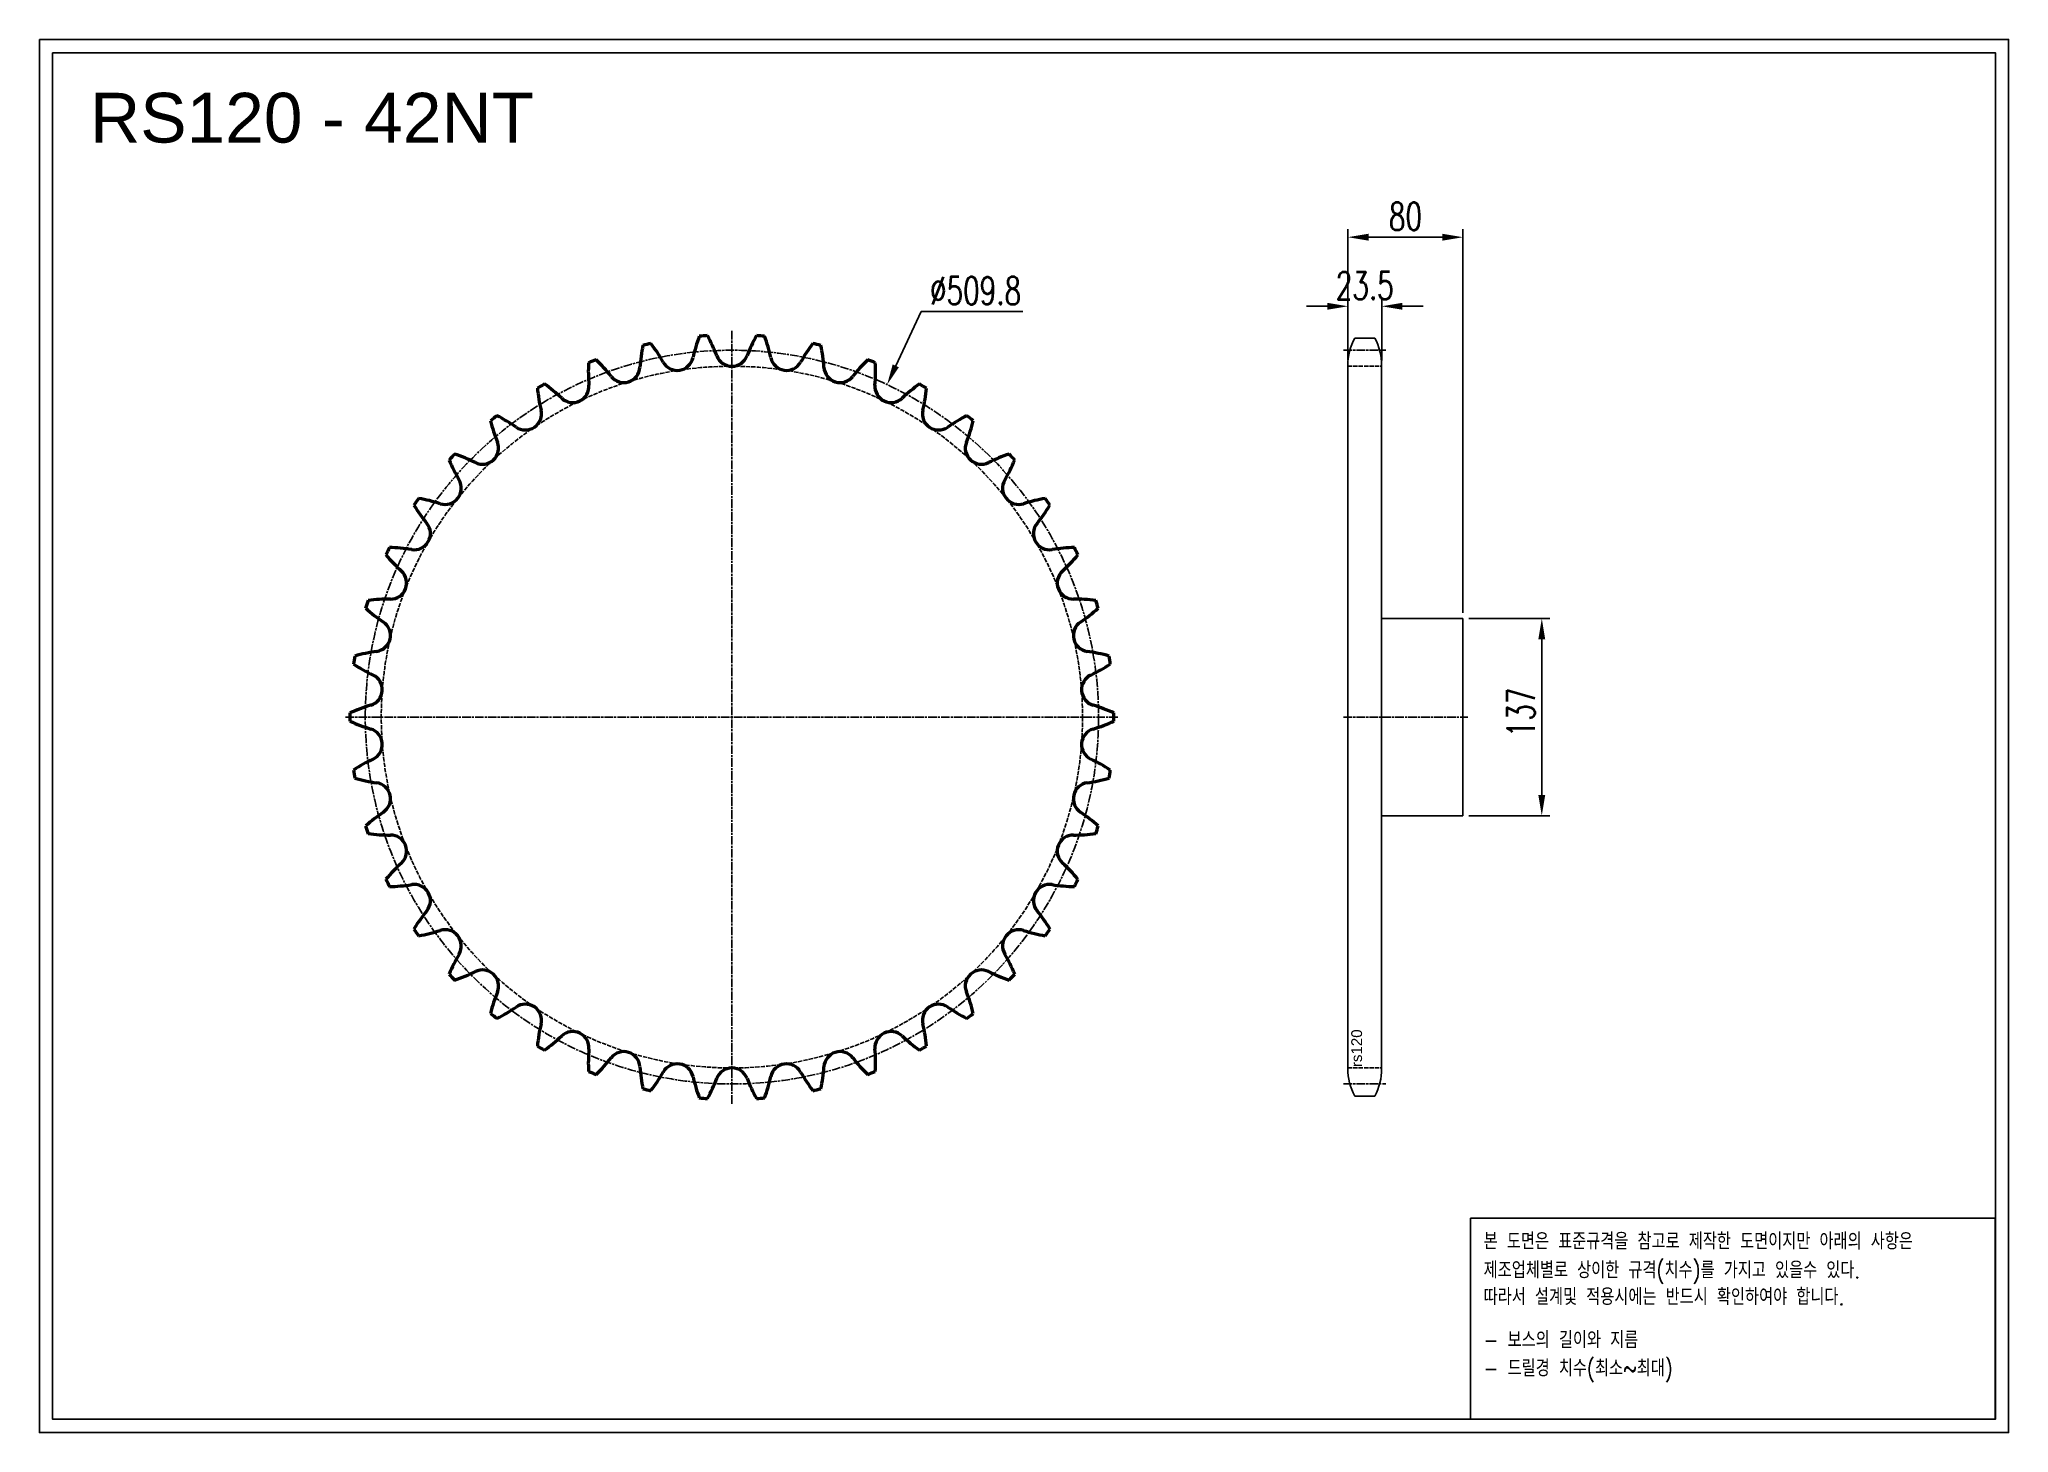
# Model space of a CAD drawing. Header units: millimetres. Extents: x -65406 to -64037, y 42126 to 43094.
import ezdxf

# ---------------------------------------------------------------- set-up
doc = ezdxf.new("R2010")
doc.units = ezdxf.units.MM
for name, pattern in [('AM_ISO02W050', [7.5, 6, -1.5]), ('AM_ISO02W050x2', [3.75, 3, -0.75]), ('AM_ISO08W050', [18, 12, -1.5, 3, -1.5]), ('AM_ISO08W050x2', [9, 6, -0.75, 1.5, -0.75])]:
    doc.linetypes.add(name, pattern=pattern)
for name, color, linetype, lineweight in [('AM_0N', 7, 'Continuous', 50), ('AM_3N', 6, 'AM_ISO02W050', 25), ('AM_7', 4, 'AM_ISO08W050', 25), ('AM_7N', 4, 'AM_ISO08W050', 25)]:
    doc.layers.add(name, color=color, linetype=linetype, lineweight=lineweight)
doc.layers.add('S-DIM', color=7, linetype='Continuous')
doc.styles.add('HAN', font='ROMANS.shx', dxfattribs={"width": 0.7, "bigfont": 'whgtxt.shx'})
doc.styles.add('HSG', font='SIMPLEX.shx', dxfattribs={"width": 0.7, "bigfont": 'HSG.shx'})
doc.styles.get("Standard").update_dxf_attribs({"font": 'arial.ttf'})
doc.dimstyles.new('APP32', dxfattribs={"dimscale": 8, "dimtxt": 2.4, "dimasz": 1.8, "dimexe": 0.7, "dimexo": 0.5, "dimgap": 0.6, "dimtad": 1, "dimtoh": 1, "dimdec": 1, "dimrnd": 0.01, "dimzin": 9, "dimdsep": 46, "dimtxsty": 'HSG', "dimcen": 0, "dimclrd": 1, "dimclre": 1, "dimclrt": 256, "dimazin": 2, "dimtp": 1, "dimtm": 1, "dimtfac": 0.5, "dimtdec": 1, "dimtofl": 0, "dimtmove": 0, "dimatfit": 3, "dimfxl": 0, "dimtvp": 1, "dimtolj": 2, "dimlwd": -1, "dimlwe": -1, "dimarcsym": 0})

# ---------------------------------------------------------------- blocks, each defined once
blk = doc.blocks.new('*D1')
at = {"layer": 'Defpoints', "color": 0, "transparency": 16777216}
for p in [(-64816.7, 42854), (-65032.4, 42392.1)]:
    blk.add_point(p, dxfattribs=at)
at = {"layer": 'S-DIM', "color": 1, "transparency": 16777216}
for p, q in [((-64793, 42904.9), (-64810.6, 42867.1)), ((-64722.3, 42904.9), (-64793, 42904.9))]:
    blk.add_line(p, q, dxfattribs=at)
blk.add_solid([(-64812.8, 42868.1), (-64808.5, 42866.1), (-64816.7, 42854)], dxfattribs=at)
at = {"layer": 'S-DIM', "transparency": 16777216, "insert": (-64755.2, 42919.3), "char_height": 19.2, "attachment_point": 5, "style": 'HSG'}
blk.add_mtext('\\A2;∅509.8', dxfattribs=at)
blk = doc.blocks.new('*D2')
at = {"layer": 'Defpoints', "color": 0, "transparency": 16777216}
for p in [(-64416.3, 42691.5), (-64416.3, 42554.5), (-64361.5, 42554.5)]:
    blk.add_point(p, dxfattribs=at)
at = {"layer": 'S-DIM', "color": 1, "transparency": 16777216}
for p, q in [((-64412.3, 42691.5), (-64355.9, 42691.5)), ((-64361.5, 42677.1), (-64361.5, 42568.9)), ((-64412.3, 42554.5), (-64355.9, 42554.5))]:
    blk.add_line(p, q, dxfattribs=at)
for points in [[(-64363.9, 42677.1), (-64359.1, 42677.1), (-64361.5, 42691.5)], [(-64363.9, 42568.9), (-64359.1, 42568.9), (-64361.5, 42554.5)]]:
    blk.add_solid(points, dxfattribs=at)
at = {"layer": 'S-DIM', "transparency": 16777216, "insert": (-64375.9, 42626.3), "char_height": 19.2, "attachment_point": 5, "rotation": 90, "style": 'HSG'}
blk.add_mtext('\\A2;137', dxfattribs=at)
blk = doc.blocks.new('*D3')
at = {"layer": 'Defpoints', "color": 0, "transparency": 16777216}
for p in [(-64472.8, 42908.5), (-64496.3, 42867.4), (-64472.8, 42866.8)]:
    blk.add_point(p, dxfattribs=at)
at = {"layer": 'S-DIM', "color": 1, "transparency": 16777216}
for p, q in [((-64496.3, 42871.4), (-64496.3, 42914.1)), ((-64472.8, 42870.8), (-64472.8, 42914.1)), ((-64510.7, 42908.5), (-64525.1, 42908.5)), ((-64458.4, 42908.5), (-64444, 42908.5))]:
    blk.add_line(p, q, dxfattribs=at)
for points in [[(-64510.7, 42910.9), (-64510.7, 42906.1), (-64496.3, 42908.5)], [(-64458.4, 42910.9), (-64458.4, 42906.1), (-64472.8, 42908.5)]]:
    blk.add_solid(points, dxfattribs=at)
at = {"layer": 'S-DIM', "transparency": 16777216, "insert": (-64484.6, 42922.9), "char_height": 19.2, "attachment_point": 5, "style": 'HSG'}
blk.add_mtext('\\A2;23.5', dxfattribs=at)
blk = doc.blocks.new('*D4')
at = {"layer": 'Defpoints', "color": 0, "transparency": 16777216}
for p in [(-64416.3, 42956.5), (-64496.3, 42867.4), (-64416.3, 42691.5)]:
    blk.add_point(p, dxfattribs=at)
at = {"layer": 'S-DIM', "color": 1, "transparency": 16777216}
for p, q in [((-64496.3, 42871.4), (-64496.3, 42962.1)), ((-64481.9, 42956.5), (-64430.7, 42956.5)), ((-64416.3, 42695.5), (-64416.3, 42962.1))]:
    blk.add_line(p, q, dxfattribs=at)
for points in [[(-64481.9, 42958.9), (-64481.9, 42954.1), (-64496.3, 42956.5)], [(-64430.7, 42958.9), (-64430.7, 42954.1), (-64416.3, 42956.5)]]:
    blk.add_solid(points, dxfattribs=at)
at = {"layer": 'S-DIM', "transparency": 16777216, "insert": (-64456.3, 42970.9), "char_height": 19.2, "attachment_point": 5, "style": 'HSG'}
blk.add_mtext('\\A2;80', dxfattribs=at)
blk = doc.blocks.new('notice1')
at = {"color": 4}
blk.add_lwpolyline([(-22142.12, 1735.9), (-22053.8, 1735.9), (-22053.8, 1702.07), (-22142.12, 1702.07)], close=True, dxfattribs=at)
at = {"color": 4, "style": 'HAN', "width": 0.8}
for s, p in [('본 도면은 표준규격을 참고로 제작한 도면이지만 아래의 사항은', (-22139.9, 1730.62)), ('제조업체별로 상이한 규격(치수)를 가지고 있을수 있다.', (-22139.9, 1725.78)), ('따라서 설계및 적용시에는 반드시 확인하여야 합니다.', (-22139.9, 1721.28)), ('- 보스의 길이와 지름', (-22139.9, 1714.03)), ('- 드릴경 치수(최소~최대)', (-22139.9, 1709.27))]:
    blk.add_text(s, height=2.7949, dxfattribs=at).set_placement(p)

msp = doc.modelspace()

# ---------------------------------------------------------------- linework, layer by layer
for p, q in [((-64491.59, 42886.37), (-64477.56, 42886.37)), ((-64496.33, 42867.37), (-64496.33, 42378.71)), ((-64472.83, 42867.37), (-64472.83, 42378.71)), ((-64472.83, 42691.54), (-64416.33, 42691.54)), ((-64416.33, 42691.54), (-64416.33, 42554.54)), ((-64416.33, 42554.54), (-64472.83, 42554.54)), ((-64491.59, 42359.71), (-64477.56, 42359.71))]:
    msp.add_line(p, q)
for points in [[(-65406.08, 43093.94), (-64036.93, 43093.94), (-64036.93, 42125.86), (-65406.08, 42125.86)], [(-65396.86, 43084.72), (-64046.15, 43084.72), (-64046.15, 42135.08), (-65396.86, 42135.08)]]:
    msp.add_lwpolyline(points, close=True)
for centre, start, end in [((-64455.83, 42867.37), 152.02179, 180), ((-64513.33, 42867.37), 0, 27.97821), ((-64455.83, 42378.71), 180, 207.97821), ((-64513.33, 42378.71), 332.02179, 0)]:
    msp.add_arc(centre, 40.5, start, end)
at = {"layer": 'AM_0N'}
for centre, radius, start, end in [((-64924.57, 42623.04), 265.63, 102.24271, 103.47158), ((-65074.35, 42811.62), 117.37, 29.64286, 37.233), ((-64837.03, 42847.39), 117.37, 159.90986, 167.5), ((-64924.57, 42623.04), 265.63, 93.67128, 94.90015), ((-65044.57, 42831.84), 117.37, 21.07143, 28.66157), ((-64804.57, 42831.84), 117.37, 151.33843, 158.92857), ((-64924.57, 42623.04), 265.63, 85.09985, 86.32872), ((-65012.11, 42847.39), 117.37, 12.5, 20.09014), ((-64774.79, 42811.62), 117.37, 142.767, 150.35714), ((-64924.57, 42623.04), 265.63, 76.52842, 77.75729), ((-64907.04, 42863.22), 117.37, 177.05272, 184.64286), ((-64924.57, 42623.04), 265.63, 110.81413, 112.04301), ((-65100.78, 42787.19), 117.37, 38.21429, 45.80443), ((-64871.44, 42857.93), 117.37, 168.48129, 176.07143), ((-64962.58, 42875.22), 11.23, 209.64286, 347.5), ((-64924.57, 42878.07), 11.23, 201.07143, 338.92857), ((-64886.56, 42875.22), 11.23, 192.5, 330.35714), ((-64977.7, 42857.93), 117.37, 3.92857, 11.51871), ((-64748.36, 42787.19), 117.37, 134.19557, 141.78571), ((-64924.57, 42623.04), 265.63, 67.95699, 69.18587), ((-64942.09, 42863.22), 117.37, 355.35714, 2.94728), ((-64924.57, 42623.04), 265.63, 119.38556, 120.61444), ((-65123.28, 42759.09), 117.37, 46.78571, 54.37586), ((-64999.74, 42866.74), 11.23, 218.21429, 356.07143), ((-64849.4, 42866.74), 11.23, 183.92857, 321.78571), ((-64725.86, 42759.09), 117.37, 125.62414, 133.21429), ((-64924.57, 42623.04), 265.63, 59.38556, 60.61444), ((-64943.04, 42863.15), 117.37, 185.62414, 193.21429), ((-65035.22, 42852.82), 11.23, 226.78571, 4.64286), ((-64813.92, 42852.82), 11.23, 175.35714, 313.21429), ((-64906.1, 42863.15), 117.37, 346.78571, 354.37586), ((-64924.57, 42623.04), 265.63, 127.95699, 129.18587), ((-64978.62, 42857.72), 117.37, 194.19557, 201.78571), ((-65141.34, 42727.96), 117.37, 55.35714, 62.94728), ((-65068.23, 42833.76), 11.23, 235.35714, 13.21429), ((-64780.91, 42833.76), 11.23, 166.78571, 304.64286), ((-64707.8, 42727.96), 117.37, 117.05272, 124.64286), ((-64870.52, 42857.72), 117.37, 338.21429, 345.80443), ((-64924.57, 42623.04), 265.63, 50.81413, 52.04301), ((-65098.03, 42809.99), 11.23, 243.92857, 21.78571), ((-64751.11, 42809.99), 11.23, 158.21429, 296.07143), ((-64924.57, 42623.04), 265.63, 136.52842, 137.75729), ((-65012.99, 42847.04), 117.37, 202.767, 210.35714), ((-65154.55, 42694.48), 117.37, 63.92857, 71.51871), ((-64694.59, 42694.48), 117.37, 108.48129, 116.07143), ((-64836.15, 42847.04), 117.37, 329.64286, 337.233), ((-64924.57, 42623.04), 265.63, 42.24271, 43.47158), ((-65123.96, 42782.05), 11.23, 252.5, 30.35714), ((-64725.18, 42782.05), 11.23, 149.64286, 287.5), ((-64924.57, 42623.04), 265.63, 145.09985, 146.32872), ((-65162.63, 42659.4), 117.37, 72.5, 80.09014), ((-64686.51, 42659.4), 117.37, 99.90986, 107.5), ((-64924.57, 42623.04), 265.63, 33.67128, 34.90015), ((-65045.39, 42831.36), 117.37, 211.33843, 218.92857), ((-64803.75, 42831.36), 117.37, 321.07143, 328.66157), ((-65145.43, 42750.56), 11.23, 261.07143, 38.92857), ((-64703.71, 42750.56), 11.23, 141.07143, 278.92857), ((-64924.57, 42623.04), 265.63, 153.67128, 154.90015), ((-65075.09, 42811.03), 117.37, 219.90986, 227.5), ((-65165.39, 42623.51), 117.37, 81.07143, 88.66157), ((-64683.75, 42623.51), 117.37, 91.33843, 98.92857), ((-64774.05, 42811.03), 117.37, 312.5, 320.09014), ((-64924.57, 42623.04), 265.63, 25.09985, 26.32872), ((-65161.97, 42716.21), 11.23, 269.64286, 47.5), ((-64687.17, 42716.21), 11.23, 132.5, 270.35714), ((-64924.57, 42623.04), 265.63, 162.24271, 163.47158), ((-65162.77, 42587.62), 117.37, 89.64286, 97.233), ((-64686.37, 42587.62), 117.37, 82.767, 90.35714), ((-64924.57, 42623.04), 265.63, 16.52842, 17.75729), ((-65101.42, 42786.5), 117.37, 228.48129, 236.07143), ((-64747.71, 42786.5), 117.37, 303.92857, 311.51871), ((-65173.2, 42679.79), 11.23, 278.21429, 56.07143), ((-64675.93, 42679.79), 11.23, 123.92857, 261.78571), ((-64924.57, 42623.04), 265.63, 170.81413, 172.04301), ((-65154.83, 42552.51), 117.37, 98.21429, 105.80443), ((-64694.31, 42552.51), 117.37, 74.19557, 81.78571), ((-64924.57, 42623.04), 265.63, 7.95699, 9.18587), ((-65123.81, 42758.31), 117.37, 237.05272, 244.64286), ((-65178.88, 42642.1), 11.23, 286.78571, 64.64286), ((-64670.25, 42642.1), 11.23, 115.35714, 253.21429), ((-64725.33, 42758.31), 117.37, 295.35714, 302.94728), ((-64924.57, 42623.04), 265.63, 179.38556, 180.61444), ((-65141.75, 42518.98), 117.37, 106.78571, 114.37586), ((-64707.39, 42518.98), 117.37, 65.62414, 73.21429), ((-64924.57, 42623.04), 265.63, 359.38556, 0.61444), ((-65141.75, 42727.11), 117.37, 245.62414, 253.21429), ((-65178.88, 42603.98), 11.23, 295.35714, 73.21429), ((-64670.25, 42603.98), 11.23, 106.78571, 244.64286), ((-64707.39, 42727.11), 117.37, 286.78571, 294.37586), ((-65123.81, 42487.77), 117.37, 115.35714, 122.94728), ((-64924.57, 42623.04), 265.63, 187.95699, 189.18587), ((-65154.83, 42693.57), 117.37, 254.19557, 261.78571), ((-64694.31, 42693.57), 117.37, 278.21429, 285.80443), ((-64725.33, 42487.77), 117.37, 57.05272, 64.64286), ((-64924.57, 42623.04), 265.63, 350.81413, 352.04301), ((-65173.2, 42566.29), 11.23, 303.92857, 81.78571), ((-64675.93, 42566.29), 11.23, 98.21429, 236.07143), ((-65101.42, 42459.59), 117.37, 123.92857, 131.51871), ((-64747.71, 42459.59), 117.37, 48.48129, 56.07143), ((-64924.57, 42623.04), 265.63, 196.52842, 197.75729), ((-65162.77, 42658.47), 117.37, 262.767, 270.35714), ((-65161.97, 42529.87), 11.23, 312.5, 90.35714), ((-64687.17, 42529.87), 11.23, 89.64286, 227.5), ((-64686.37, 42658.47), 117.37, 269.64286, 277.233), ((-64924.57, 42623.04), 265.63, 342.24271, 343.47158), ((-65075.09, 42435.06), 117.37, 132.5, 140.09014), ((-64774.05, 42435.06), 117.37, 39.90986, 47.5), ((-64924.57, 42623.04), 265.63, 205.09985, 206.32872), ((-65165.39, 42622.57), 117.37, 271.33843, 278.92857), ((-65145.43, 42495.53), 11.23, 321.07143, 98.92857), ((-64703.71, 42495.53), 11.23, 81.07143, 218.92857), ((-64683.75, 42622.57), 117.37, 261.07143, 268.66157), ((-64924.57, 42623.04), 265.63, 333.67128, 334.90015), ((-65045.39, 42414.72), 117.37, 141.07143, 148.66157), ((-64803.75, 42414.72), 117.37, 31.33843, 38.92857), ((-64924.57, 42623.04), 265.63, 213.67128, 214.90015), ((-65162.63, 42586.68), 117.37, 279.90986, 287.5), ((-65123.96, 42464.03), 11.23, 329.64286, 107.5), ((-64725.18, 42464.03), 11.23, 72.5, 210.35714), ((-64686.51, 42586.68), 117.37, 252.5, 260.09014), ((-64924.57, 42623.04), 265.63, 325.09985, 326.32872), ((-65012.99, 42399.04), 117.37, 149.64286, 157.233), ((-64836.15, 42399.04), 117.37, 22.767, 30.35714), ((-64924.57, 42623.04), 265.63, 222.24271, 223.47158), ((-65154.55, 42551.61), 117.37, 288.48129, 296.07143), ((-65098.03, 42436.09), 11.23, 338.21429, 116.07143), ((-64751.11, 42436.09), 11.23, 63.92857, 201.78571), ((-64694.59, 42551.61), 117.37, 243.92857, 251.51871), ((-64924.57, 42623.04), 265.63, 316.52842, 317.75729), ((-64978.62, 42388.37), 117.37, 158.21429, 165.80443), ((-64870.52, 42388.37), 117.37, 14.19557, 21.78571), ((-64924.57, 42623.04), 265.63, 230.81413, 232.04301), ((-65141.34, 42518.13), 117.37, 297.05272, 304.64286), ((-65068.23, 42412.33), 11.23, 346.78571, 124.64286), ((-64780.91, 42412.33), 11.23, 55.35714, 193.21429), ((-64707.8, 42518.13), 117.37, 235.35714, 242.94728), ((-64924.57, 42623.04), 265.63, 307.95699, 309.18587), ((-64943.04, 42382.93), 117.37, 166.78571, 174.37586), ((-65035.22, 42393.27), 11.23, 355.35714, 133.21429), ((-64813.92, 42393.27), 11.23, 46.78571, 184.64286), ((-64906.1, 42382.93), 117.37, 5.62414, 13.21429), ((-64924.57, 42623.04), 265.63, 239.38556, 240.61444), ((-65123.28, 42486.99), 117.37, 305.62414, 313.21429), ((-64907.04, 42382.86), 117.37, 175.35714, 182.94728), ((-64999.74, 42379.34), 11.23, 3.92857, 141.78571), ((-64849.4, 42379.34), 11.23, 38.21429, 176.07143), ((-64942.09, 42382.86), 117.37, 357.05272, 4.64286), ((-64725.86, 42486.99), 117.37, 226.78571, 234.37586), ((-64924.57, 42623.04), 265.63, 299.38556, 300.61444), ((-64924.57, 42623.04), 265.63, 247.95699, 249.18587), ((-65100.78, 42458.9), 117.37, 314.19557, 321.78571), ((-64871.44, 42388.15), 117.37, 183.92857, 191.51871), ((-65074.35, 42434.47), 117.37, 322.767, 330.35714), ((-64962.58, 42370.86), 11.23, 12.5, 150.35714), ((-64924.57, 42368.01), 11.23, 21.07143, 158.92857), ((-64886.56, 42370.86), 11.23, 29.64286, 167.5), ((-64774.79, 42434.47), 117.37, 209.64286, 217.233), ((-64977.7, 42388.15), 117.37, 348.48129, 356.07143), ((-64748.36, 42458.9), 117.37, 218.21429, 225.80443), ((-64924.57, 42623.04), 265.63, 290.81413, 292.04301), ((-64924.57, 42623.04), 265.63, 256.52842, 257.75729), ((-64837.03, 42398.7), 117.37, 192.5, 200.09014), ((-65044.57, 42414.25), 117.37, 331.33843, 338.92857), ((-64804.57, 42414.25), 117.37, 201.07143, 208.66157), ((-65012.11, 42398.7), 117.37, 339.90986, 347.5), ((-64924.57, 42623.04), 265.63, 282.24271, 283.47158), ((-64924.57, 42623.04), 265.63, 265.09985, 266.32872), ((-64924.57, 42623.04), 265.63, 273.67128, 274.90015)]:
    msp.add_arc(centre, radius, start, end, dxfattribs=at)
at = {"layer": 'AM_3N', "linetype": 'AM_ISO02W050x2'}
for p, q in [((-64496.33, 42866.84), (-64472.83, 42866.84)), ((-64496.33, 42379.24), (-64472.83, 42379.24))]:
    msp.add_line(p, q, dxfattribs=at)
msp.add_circle((-64924.57, 42623.04), 243.8, dxfattribs=at)
at = {"layer": 'AM_7', "linetype": 'AM_ISO08W050x2'}
for p, q in [((-64499.33, 42877.96), (-64469.83, 42877.96)), ((-64499.33, 42623.04), (-64412.9, 42623.04)), ((-64499.33, 42368.13), (-64469.83, 42368.13))]:
    msp.add_line(p, q, dxfattribs=at)
msp.add_circle((-64924.57, 42623.04), 254.92, dxfattribs=at)
at = {"layer": 'AM_7N', "linetype": 'AM_ISO08W050x2'}
for p, q in [((-64924.57, 42354.41), (-64924.57, 42891.68)), ((-65193.2, 42623.04), (-64655.93, 42623.04))]:
    msp.add_line(p, q, dxfattribs=at)

# ---------------------------------------------------------------- block references
at = {"xscale": 4.131952105881599, "yscale": 4.131952105881599, "zscale": 4.131952105881599}
msp.add_blockref('notice1', (27079.08, 35102.22), dxfattribs=at)

# ---------------------------------------------------------------- texts
msp.add_text('RS120 - 42NT', height=34.5744).set_placement((-65370.82, 43022.25))
msp.add_text('rs120', height=7.5, rotation=90).set_placement((-64486.48, 42379.82))

# ---------------------------------------------------------------- dimensions: what is measured, and where the dimension line sits
at = {"layer": 'S-DIM'}
dim = msp.add_linear_dim(base=(-64416.33, 42956.5), p1=(-64496.33, 42867.37), p2=(-64416.33, 42691.54), dimstyle='APP32', dxfattribs=at)
dim.commit()
dim.dimension.update_dxf_attribs({"geometry": '*D4', "text_midpoint": (-64456.33, 42970.9)})
dim = msp.add_diameter_dim_2p(p1=(-65032.42, 42392.06), p2=(-64816.72, 42854.02), dimstyle='APP32', dxfattribs=at)
dim.commit()
dim.dimension.update_dxf_attribs({"geometry": '*D1', "text_midpoint": (-64755.22, 42904.87), "dimtype": 131})
dim = msp.add_linear_dim(base=(-64472.83, 42908.5), p1=(-64496.33, 42867.37), p2=(-64472.83, 42866.84), dimstyle='APP32', dxfattribs=at)
dim.commit()
dim.dimension.update_dxf_attribs({"geometry": '*D3', "text_midpoint": (-64484.58, 42908.5), "dimtype": 128})
dim = msp.add_linear_dim(base=(-64361.48, 42554.54), p1=(-64416.33, 42691.54), p2=(-64416.33, 42554.54), angle=90, dimstyle='APP32', dxfattribs=at)
dim.commit()
dim.dimension.update_dxf_attribs({"geometry": '*D2', "text_midpoint": (-64361.48, 42626.26), "dimtype": 128})

doc.saveas('drawing.dxf')
